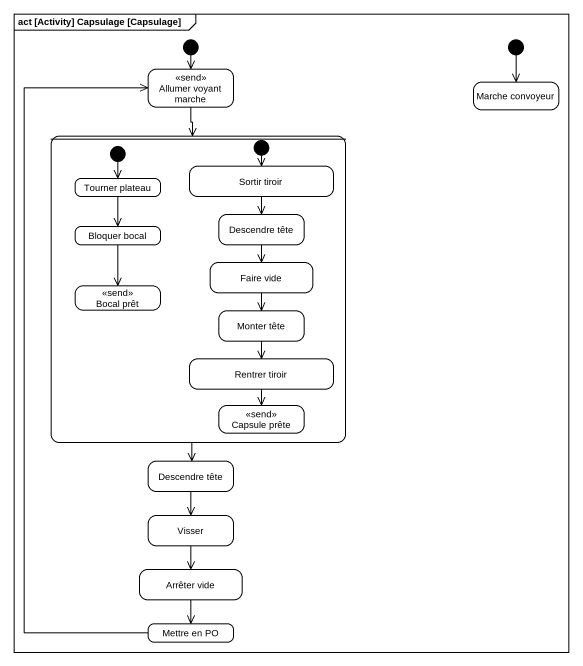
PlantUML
@startuml
mainframe act [Activity] Capsulage [Capsulage]
hide empty description
state initial1 <<start>>
state initial2 <<start>>
state "Allumer voyant marche" as Allumer_voyant_marche <<send>>
state "Marche convoyeur" as Marche_convoyeur
state " " as state1 {
  state initial3 <<start>>
  state "Tourner plateau" as Tourner_plateau
  state initial4 <<start>>
  state "Sortir tiroir" as Sortir_tiroir
  state "Descendre tête" as Descendre_tête
  state "Bloquer bocal" as Bloquer_bocal
  state "Bocal prêt" as Bocal_prêt <<send>>
  state "Faire vide" as Faire_vide
  state "Monter tête" as Monter_tête
  state "Rentrer tiroir" as Rentrer_tiroir
  state "Capsule prête" as Capsule_prête <<send>>
}
state "Descendre tête" as Descendre_tête_2
state Visser
state "Arrêter vide" as Arrêter_vide
state "Mettre en PO" as Mettre_en_PO
initial1 --> Allumer_voyant_marche
initial2 --> Marche_convoyeur
Allumer_voyant_marche --> state1
state1 --> Descendre_tête_2
initial3 --> Sortir_tiroir
Tourner_plateau --> Bloquer_bocal
initial4 --> Tourner_plateau
Sortir_tiroir --> Descendre_tête
Descendre_tête --> Faire_vide
Bloquer_bocal --> Bocal_prêt
Faire_vide --> Monter_tête
Monter_tête --> Rentrer_tiroir
Rentrer_tiroir --> Capsule_prête
Descendre_tête_2 --> Visser
Visser --> Arrêter_vide
Arrêter_vide --> Mettre_en_PO
Mettre_en_PO -up-> Allumer_voyant_marche
@enduml
